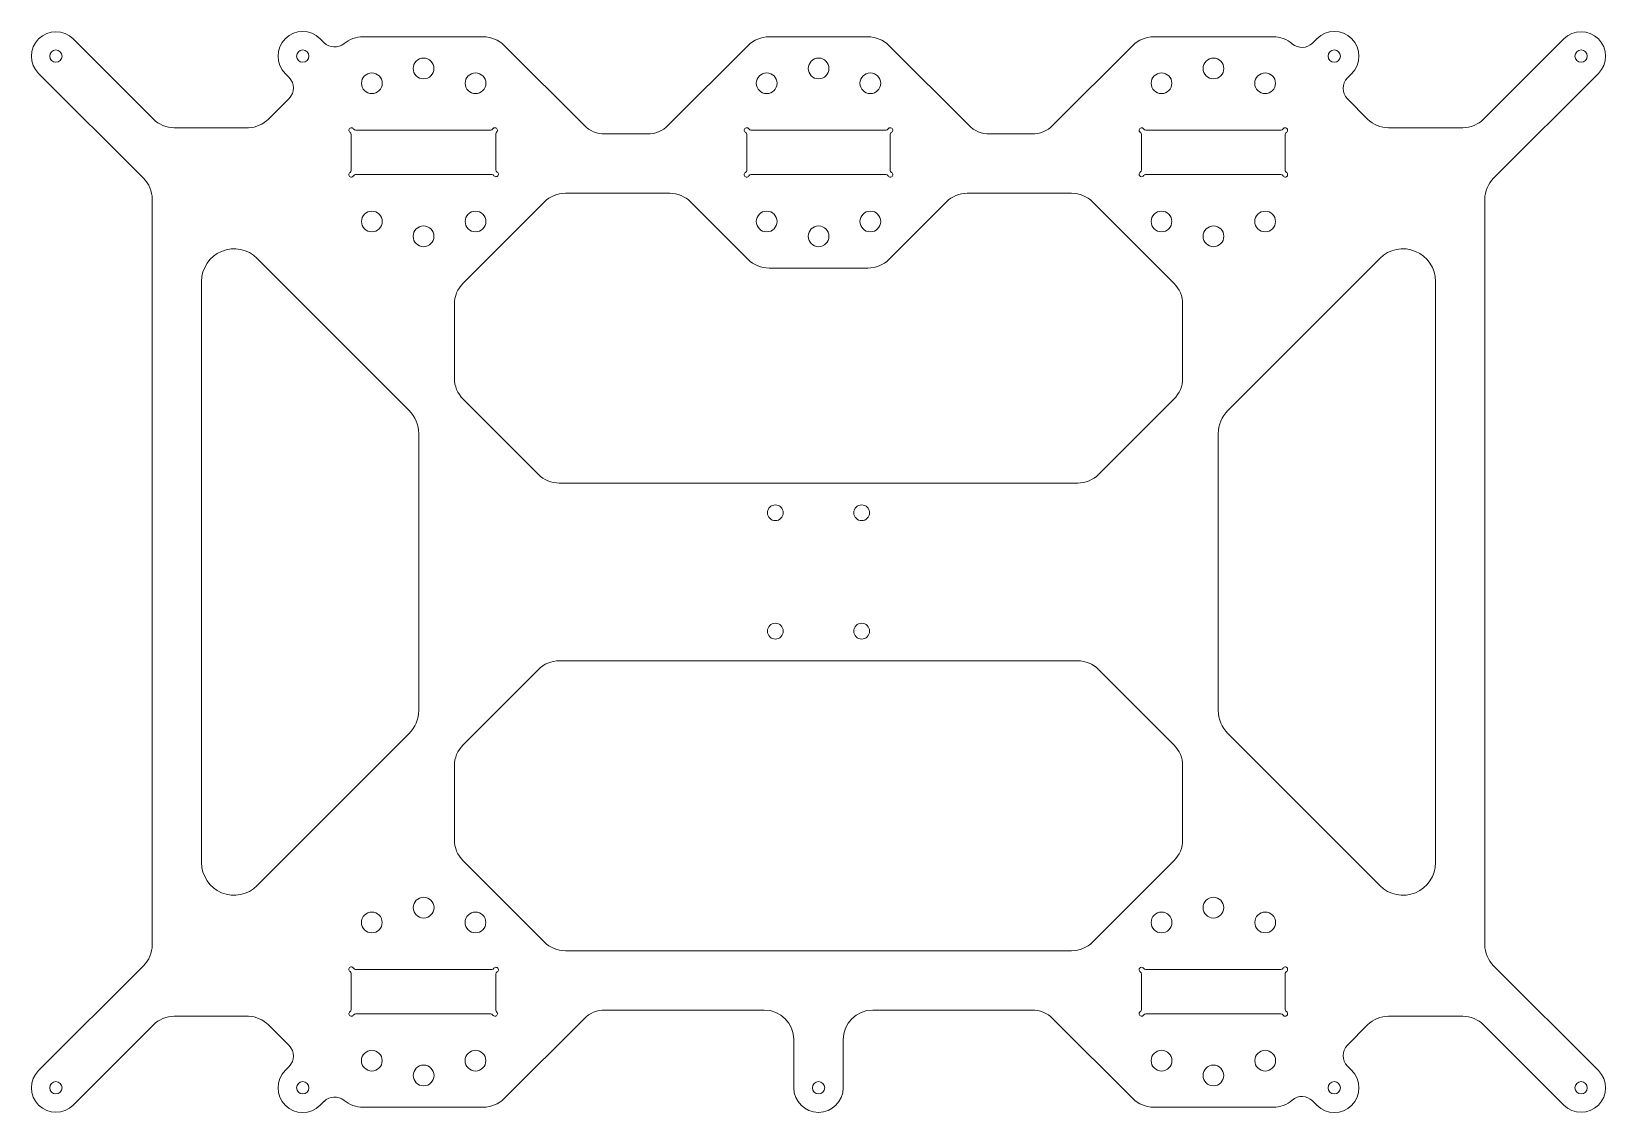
# Model space of a CAD drawing. Header units: millimetres. Extents: x 715 to 1034, y 447 to 666.
import ezdxf

# ---------------------------------------------------------------- set-up
doc = ezdxf.new("R2010")
doc.units = ezdxf.units.MM

msp = doc.modelspace()

# ---------------------------------------------------------------- linework, layer by layer
at = {"color": 7, "linetype": 'Continuous', "lineweight": 15}
for p, q in [((723.29, 665), (739.53, 648.75)), ((774.13, 664.23), (773.32, 665.03)), ((806.38, 665.42), (782, 665.42)), ((826.79, 647.49), (810.62, 663.67)), ((860.03, 663.67), (843.86, 647.49)), ((864.27, 665.42), (884.3, 665.42)), ((888.55, 663.67), (904.72, 647.49)), ((921.79, 647.49), (937.96, 663.67)), ((942.2, 665.42), (966.38, 665.42)), ((975.25, 665.03), (974.36, 664.13)), ((1025.29, 665), (1009.05, 648.75)), ((737.53, 636.75), (716.29, 658)), ((766.25, 657.96), (767.03, 657.18)), ((981.45, 657.08), (982.32, 657.96)), ((1011.05, 636.75), (1032.29, 658)), ((767.03, 652.94), (762.85, 648.75)), ((981.45, 652.84), (985.53, 648.75)), ((758.8, 647), (743.77, 647)), ((779.64, 638.36), (779.64, 645.63)), ((780.5, 646.5), (807.87, 646.5)), ((808.94, 645.78), (808.94, 638.44)), ((831.03, 645.73), (839.61, 645.73)), ((859.74, 645.63), (859.74, 638.36)), ((887.97, 646.5), (860.6, 646.5)), ((888.84, 638.36), (888.84, 645.63)), ((908.96, 645.73), (917.54, 645.73)), ((939.74, 645.63), (939.74, 638.44)), ((967.97, 646.5), (940.6, 646.5)), ((968.84, 638.36), (968.84, 645.63)), ((989.77, 647), (1004.8, 647)), ((808.12, 637.5), (780.5, 637.5)), ((860.6, 637.5), (887.97, 637.5)), ((940.55, 637.5), (967.97, 637.5)), ((739.29, 481.48), (739.29, 632.51)), ((818.76, 631.98), (802.28, 615.49)), ((823.01, 633.73), (844.14, 633.73)), ((860.03, 620.33), (848.38, 631.98)), ((888.55, 620.33), (900.2, 631.98)), ((904.44, 633.73), (925.57, 633.73)), ((929.81, 631.98), (946.3, 615.49)), ((1009.29, 481.48), (1009.29, 632.51)), ((760.56, 620.53), (791.36, 589.73)), ((988.02, 620.53), (957.22, 589.73)), ((749.29, 498.13), (749.29, 615.86)), ((864.27, 618.57), (884.3, 618.57)), ((999.29, 498.13), (999.29, 615.86)), ((800.52, 611.25), (800.52, 596.25)), ((948.06, 611.25), (948.06, 596.25)), ((817.53, 576.75), (802.28, 592.01)), ((931.05, 576.75), (946.3, 592.01)), ((793.29, 585.06), (793.29, 528.93)), ((955.29, 585.06), (955.29, 528.93)), ((821.77, 575), (926.8, 575)), ((821.77, 539), (926.8, 539)), ((817.53, 537.24), (802.28, 521.98)), ((931.05, 537.24), (946.3, 521.98)), ((760.56, 493.46), (791.36, 524.26)), ((988.02, 493.46), (957.22, 524.26)), ((800.52, 502.74), (800.52, 517.74)), ((948.06, 502.74), (948.06, 517.74)), ((818.76, 482.01), (802.28, 498.5)), ((929.81, 482.01), (946.3, 498.5)), ((823.01, 480.26), (925.57, 480.26)), ((737.53, 477.24), (716.29, 456)), ((779.64, 475.63), (779.64, 468.36)), ((808.12, 476.5), (780.5, 476.5)), ((808.94, 468.21), (808.94, 475.55)), ((939.74, 468.36), (939.74, 475.55)), ((940.55, 476.5), (967.97, 476.5)), ((968.84, 475.63), (968.84, 468.36)), ((1011.05, 477.24), (1032.29, 456)), ((758.8, 467), (743.77, 467)), ((780.5, 467.5), (807.87, 467.5)), ((826.79, 466.5), (810.62, 450.33)), ((831.03, 468.26), (863.29, 468.26)), ((885.29, 468.26), (917.54, 468.26)), ((921.79, 466.5), (937.96, 450.33)), ((967.97, 467.5), (940.6, 467.5)), ((989.77, 467), (1004.8, 467)), ((723.29, 449), (739.53, 465.24)), ((767.03, 461.05), (762.85, 465.24)), ((981.45, 461.15), (985.53, 465.24)), ((1025.29, 449), (1009.05, 465.24)), ((869.29, 452.5), (869.29, 462.26)), ((879.29, 452.5), (879.29, 462.26)), ((767.03, 456.81), (766.25, 456.03)), ((982.32, 456.03), (981.45, 456.91)), ((773.32, 448.96), (774.13, 449.77)), ((974.36, 449.86), (975.25, 448.96)), ((806.38, 448.57), (782, 448.57)), ((942.2, 448.57), (966.38, 448.57))]:
    msp.add_line(p, q, dxfattribs=at)
for centre, radius in [((719.79, 661.5), 1.25), ((769.79, 661.5), 1.25), ((794.27, 659), 2.1), ((874.31, 659), 2.1), ((954.31, 659), 2.1), ((978.79, 661.5), 1.25), ((1028.79, 661.5), 1.25), ((783.8, 656), 2.1), ((804.8, 656), 2.1), ((863.79, 656), 2.1), ((884.79, 656), 2.1), ((943.78, 656), 2.1), ((964.78, 656), 2.1), ((783.8, 628), 2.1), ((804.8, 628), 2.1), ((863.79, 628), 2.1), ((884.79, 628), 2.1), ((943.78, 628), 2.1), ((964.78, 628), 2.1), ((794.27, 625), 2.1), ((874.31, 625), 2.1), ((954.31, 625), 2.1), ((865.54, 569), 1.6), ((883.04, 569), 1.6), ((865.54, 545), 1.6), ((883.04, 545), 1.6), ((783.79, 486), 2.1), ((794.29, 489), 2.1), ((804.79, 486), 2.1), ((943.79, 486), 2.1), ((954.29, 489), 2.1), ((964.79, 486), 2.1), ((783.79, 458), 2.1), ((804.79, 458), 2.1), ((943.79, 458), 2.1), ((964.79, 458), 2.1), ((794.29, 455), 2.1), ((954.29, 455), 2.1), ((719.79, 452.5), 1.25), ((769.79, 452.5), 1.25), ((874.29, 452.5), 1.25), ((978.79, 452.5), 1.25), ((1028.79, 452.5), 1.25)]:
    msp.add_circle(centre, radius, dxfattribs=at)
for centre, radius, start, end in [((719.79, 661.5), 4.95, 45, 225), ((769.79, 661.5), 5, 45, 225), ((776.25, 666.35), 3, 225, 309.7102), ((782, 659.42), 6, 90, 129.7102), ((806.38, 659.42), 6, 44.9999, 90), ((864.27, 659.42), 6, 90, 135), ((884.3, 659.42), 6, 45, 90), ((942.2, 659.42), 6, 90, 135.0001), ((966.38, 659.42), 6, 49.3862, 90), ((972.23, 666.26), 3, 229.3862, 315), ((978.79, 661.5), 5, 315, 135), ((1028.79, 661.5), 4.95, 315, 135), ((764.91, 655.06), 3, 315, 45), ((983.57, 654.96), 3, 135, 225), ((743.77, 653), 6, 225, 270), ((758.6, 652.99), 6, 271.9431, 315.0465), ((831.03, 651.73), 6, 224.9999, 270), ((839.61, 651.73), 6, 270, 315), ((908.96, 651.73), 6, 225, 270), ((917.54, 651.73), 6, 270, 315.0001), ((989.77, 653), 6, 225, 270.0001), ((1004.8, 653), 6, 270, 315), ((779.64, 646.5), 0.5, 30, 240), ((779.14, 645.63), 0.5, 0, 60), ((780.5, 647), 0.5, 210, 270), ((807.87, 647), 0.5, 270, 329.9985), ((808.74, 646.5), 0.5, 314.427, 149.9985), ((809.44, 645.78), 0.5, 134.427, 180), ((859.74, 646.5), 0.5, 30.0001, 239.9999), ((859.24, 645.63), 0.5, 0, 59.9999), ((860.6, 647), 0.5, 210.0001, 270.0002), ((887.97, 647), 0.5, 270, 330), ((888.84, 646.5), 0.5, 300, 150), ((889.34, 645.63), 0.5, 120, 180), ((939.74, 646.5), 0.5, 30, 240), ((939.24, 645.63), 0.5, 0, 60), ((940.6, 647), 0.5, 210, 270), ((967.97, 647), 0.5, 270, 330), ((968.84, 646.5), 0.5, 300, 150), ((969.34, 645.63), 0.5, 120, 180), ((779.64, 637.5), 0.5, 120, 330), ((779.14, 638.36), 0.5, 300, 0), ((808.94, 637.57), 0.5, 215.3859, 60), ((809.44, 638.44), 0.5, 180, 240), ((859.74, 637.5), 0.5, 119.9999, 330), ((859.24, 638.36), 0.5, 300.0002, 0), ((888.84, 637.5), 0.5, 210.0001, 60.0002), ((889.34, 638.36), 0.5, 180, 239.9996), ((939.74, 637.57), 0.5, 120, 324.6125), ((939.24, 638.44), 0.5, 300, 0), ((968.84, 637.5), 0.5, 210, 60), ((969.34, 638.36), 0.5, 180, 240), ((733.29, 632.51), 6, 360, 45), ((780.5, 637), 0.5, 90, 150), ((808.12, 637), 0.5, 35.3859, 90), ((860.6, 637), 0.5, 89.9999, 149.9999), ((887.97, 637), 0.5, 30.0001, 90), ((940.55, 637), 0.5, 90, 144.6125), ((967.97, 637), 0.5, 30, 90), ((1015.29, 632.51), 6, 135, 180), ((823.01, 627.73), 6, 90, 135), ((844.14, 627.73), 6, 45, 90), ((904.44, 627.73), 6, 90, 135), ((925.57, 627.73), 6, 45, 90), ((755.89, 615.86), 6.6, 45.0001, 179.9999), ((992.69, 615.86), 6.6, 0.0001, 134.9999), ((864.27, 624.57), 6, 225, 270), ((884.3, 624.57), 6, 270, 315), ((806.52, 611.25), 6, 135, 180), ((942.06, 611.25), 6, 0, 45), ((806.52, 596.25), 6, 180, 225), ((942.06, 596.25), 6, 315, 0), ((786.69, 585.06), 6.6, 0, 45), ((961.89, 585.06), 6.6, 135, 180), ((821.77, 581), 6, 225, 270), ((926.8, 581), 6, 270, 315), ((821.77, 533), 6, 90, 135), ((926.8, 533), 6, 45, 90), ((786.69, 528.93), 6.6, 315, 360), ((961.89, 528.93), 6.6, 180, 225), ((806.52, 517.74), 6, 135, 180), ((942.06, 517.74), 6, 0, 45), ((806.52, 502.74), 6, 180, 225), ((942.06, 502.74), 6, 315, 0), ((755.89, 498.13), 6.6, 180.0001, 314.9999), ((992.69, 498.13), 6.6, 225.0001, 359.9999), ((823.01, 486.26), 6, 225, 270), ((925.57, 486.26), 6, 270, 315), ((733.29, 481.48), 6, 315, 0), ((1015.29, 481.48), 6, 180, 225), ((779.64, 476.5), 0.5, 30, 240), ((779.14, 475.63), 0.5, 0, 60), ((780.5, 477), 0.5, 210, 270), ((808.12, 477), 0.5, 270, 324.6141), ((808.94, 476.42), 0.5, 300, 144.6141), ((809.44, 475.55), 0.5, 120, 180), ((939.74, 476.42), 0.5, 35.3875, 240), ((939.24, 475.55), 0.5, 0, 60), ((940.55, 477), 0.5, 215.3875, 270), ((967.97, 477), 0.5, 270, 330), ((968.84, 476.5), 0.5, 300, 150), ((969.34, 475.63), 0.5, 120, 180), ((743.77, 461), 6, 90, 135), ((758.6, 461), 6, 44.9535, 88.0569), ((779.64, 467.5), 0.5, 120, 330), ((779.14, 468.36), 0.5, 300, 360), ((780.5, 467), 0.5, 90, 150), ((807.87, 467), 0.5, 30.0015, 90), ((808.74, 467.5), 0.5, 210.0015, 45.573), ((809.44, 468.21), 0.5, 180, 225.573), ((831.03, 462.26), 6, 90, 135.0001), ((863.29, 462.26), 6, 0, 90), ((885.29, 462.26), 6, 90, 180), ((917.54, 462.26), 6, 44.9999, 90), ((939.74, 467.5), 0.5, 120, 330), ((939.24, 468.36), 0.5, 300, 0), ((940.6, 467), 0.5, 90, 150), ((967.97, 467), 0.5, 30, 90), ((968.84, 467.5), 0.5, 210, 60), ((969.34, 468.36), 0.5, 180, 240), ((989.77, 461), 6, 89.9999, 135), ((1004.8, 461), 6, 45, 90), ((764.91, 458.93), 3, 315, 45), ((983.57, 459.03), 3, 135, 225), ((769.79, 452.5), 5, 135, 315), ((978.79, 452.5), 5, 225, 45), ((719.79, 452.5), 4.95, 135, 315), ((1028.79, 452.5), 4.95, 225, 45), ((776.25, 447.64), 3, 50.2898, 135), ((782, 454.57), 6, 230.2898, 270), ((806.38, 454.57), 6, 270, 315.0001), ((874.29, 452.5), 5, 180, 0), ((942.2, 454.57), 6, 224.9999, 270), ((966.38, 454.57), 6, 270, 310.6138), ((972.23, 447.74), 3, 45, 130.6138)]:
    msp.add_arc(centre, radius, start, end, dxfattribs=at)

doc.saveas('drawing.dxf')
